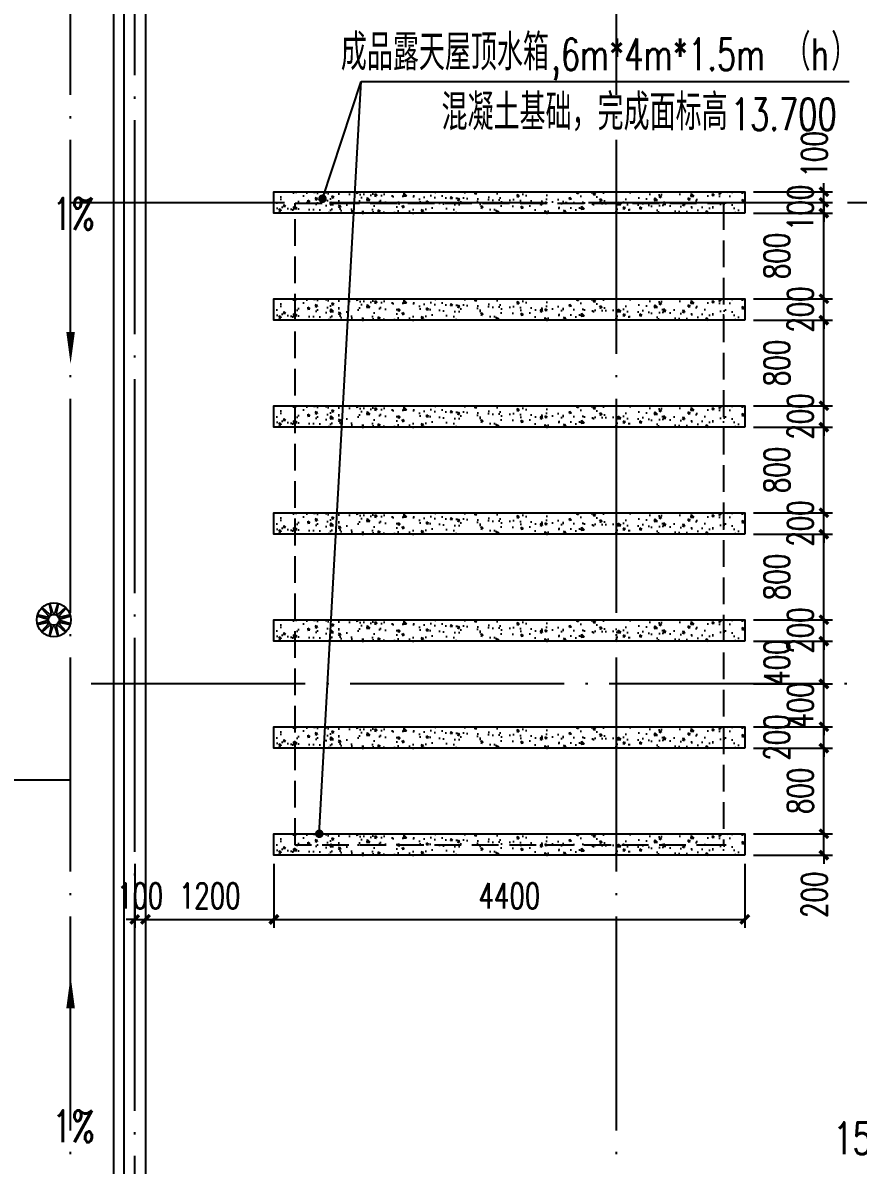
# Model space of a CAD drawing. Extents: x -1313754 to 847533, y 489853 to 941203.
# Drawn here: x 355100 to 362905, y 774223 to 784899 of the extents above; entities that cross this region are included whole.
import ezdxf

# ---------------------------------------------------------------- set-up
doc = ezdxf.new("R2010")
doc.units = 0
doc.header["$LTSCALE"] = 1000
doc.header["$MEASUREMENT"] = 0
doc.linetypes.add('DASH', pattern=[0.35, 0.25, -0.1])
doc.linetypes.add('DOTE', pattern=[2.42, 2, -0.2, 0.02, -0.2])
doc.layers.get('Defpoints').update_dxf_attribs({"color": 210})
for name, color, linetype in [('A-AXIS-DOTE', 14, 'DOTE'), ('A-AXIS-DP', 126, 'Continuous'), ('A-AXIS-SYMB', 3, 'Continuous'), ('A-HATCH-2', 251, 'Continuous'), ('A-LIN-V', 9, 'Continuous'), ('A-SFCE', 30, 'Continuous'), ('A-WINDOW', 140, 'Continuous'), ('AS-COLN', 6, 'Continuous'), ('AS-WALL', 40, 'Continuous'), ('AS-结构边线层', 200, 'Continuous'), ('DIM_SYMB', 3, 'Continuous'), ('PUB_TEXT', 7, 'Continuous'), ('虹吸雨水斗', 6, 'Continuous')]:
    doc.layers.add(name, color=color, linetype=linetype)
doc.layers.add('A-加建区域', color=47, linetype='Continuous', plot=False)
doc.styles.add('_TCH_DIM', font='SIMPLEX', dxfattribs={"bigfont": 'GBCBIG'})
doc.styles.add('_TCH_DIM_T3', font='SIMPLEX', dxfattribs={"width": 0.705882, "bigfont": 'GBCBIG'})
doc.dimstyles.new('_TCH_ARCH&&80', dxfattribs={"dimtxt": 238, "dimasz": 80, "dimexe": 80, "dimexo": 80, "dimgap": 101, "dimtad": 1, "dimdec": 0, "dimzin": 0, "dimdsep": 46, "dimtxsty": '_TCH_DIM_T3', "dimblk": 'ARCHTICK', "dimcen": 0.09, "dimclrt": 7, "dimazin": 2, "dimtfac": 1, "dimtdec": 0, "dimtix": 1, "dimtmove": 2, "dimatfit": 3, "dimfxl": 0, "dimtolj": 1, "dimtzin": 0, "dimarcsym": 0})

# ---------------------------------------------------------------- blocks, each defined once
blk = doc.blocks.new('_ArchTick')
at = {"color": 0, "linetype": 'ByBlock', "const_width": 0.4}
blk.add_lwpolyline([(-0.5, -0.5), (0.5, 0.5)], dxfattribs=at)
blk = doc.blocks.new('*D1617')
at = {"layer": 'A-AXIS-DP', "color": 0, "lineweight": -2}
for p, q in [((-138174, 777320), (-137435, 777320)), ((-137515, 777320), (-137515, 777400)), ((-137515, 777120), (-137515, 777320)), ((-138174, 777120), (-137435, 777120)), ((-137515, 777120), (-137515, 777040))]:
    blk.add_line(p, q, dxfattribs=at)
at = {"layer": 'Defpoints', "color": 0}
for p in [(-138254, 777320), (-137515, 777320), (-138254, 777120)]:
    blk.add_point(p, dxfattribs=at)
at = {"layer": 'A-AXIS-DP', "color": 0, "lineweight": -2, "xscale": 80, "yscale": 80, "zscale": 80}
for p, rotation in [((-137515, 777320), 270), ((-137515, 777120), 90)]:
    blk.add_blockref('_ArchTick', p, dxfattribs=dict(at, rotation=rotation))
at = {"layer": 'A-AXIS-DP', "color": 7, "insert": (-137605, 776750), "char_height": 238, "attachment_point": 5, "rotation": 90, "style": '_TCH_DIM_T3'}
blk.add_mtext('\\A1;200', dxfattribs=at)
blk = doc.blocks.new('*D1618')
at = {"layer": 'A-AXIS-DP', "color": 0, "lineweight": -2}
for p, q in [((-138174, 778120), (-137435, 778120)), ((-137515, 777320), (-137515, 778120)), ((-138174, 777320), (-137435, 777320))]:
    blk.add_line(p, q, dxfattribs=at)
at = {"layer": 'Defpoints', "color": 0}
for p in [(-138254, 778120), (-137515, 778120), (-138254, 777320)]:
    blk.add_point(p, dxfattribs=at)
at = {"layer": 'A-AXIS-DP', "color": 0, "lineweight": -2, "xscale": 80, "yscale": 80, "zscale": 80}
for p, rotation in [((-137515, 778120), 90), ((-137515, 777320), 270)]:
    blk.add_blockref('_ArchTick', p, dxfattribs=dict(at, rotation=rotation))
at = {"layer": 'A-AXIS-DP', "color": 7, "insert": (-137735, 777720), "char_height": 238, "attachment_point": 5, "rotation": 90, "style": '_TCH_DIM_T3'}
blk.add_mtext('\\A1;800', dxfattribs=at)
blk = doc.blocks.new('*D1619')
at = {"layer": 'A-AXIS-DP', "color": 0, "lineweight": -2}
for p, q in [((-137515, 778320), (-137515, 778400)), ((-138174, 778320), (-137435, 778320)), ((-137515, 778120), (-137515, 778320)), ((-138174, 778120), (-137435, 778120)), ((-137515, 778120), (-137515, 778040))]:
    blk.add_line(p, q, dxfattribs=at)
at = {"layer": 'Defpoints', "color": 0}
for p in [(-138254, 778320), (-137515, 778320), (-138254, 778120)]:
    blk.add_point(p, dxfattribs=at)
at = {"layer": 'A-AXIS-DP', "color": 0, "lineweight": -2, "xscale": 80, "yscale": 80, "zscale": 80}
for p, rotation in [((-137515, 778320), 270), ((-137515, 778120), 90)]:
    blk.add_blockref('_ArchTick', p, dxfattribs=dict(at, rotation=rotation))
at = {"layer": 'A-AXIS-DP', "color": 7, "insert": (-137955, 778220), "char_height": 238, "attachment_point": 5, "rotation": 90, "style": '_TCH_DIM_T3'}
blk.add_mtext('\\A1;200', dxfattribs=at)
blk = doc.blocks.new('*D1620')
at = {"layer": 'A-AXIS-DP', "color": 0, "lineweight": -2}
for p, q in [((-138174, 778720), (-137435, 778720)), ((-137515, 778720), (-137515, 778800)), ((-137515, 778320), (-137515, 778720)), ((-138174, 778320), (-137435, 778320)), ((-137515, 778320), (-137515, 778240))]:
    blk.add_line(p, q, dxfattribs=at)
at = {"layer": 'Defpoints', "color": 0}
for p in [(-138254, 778720), (-137515, 778720), (-138254, 778320)]:
    blk.add_point(p, dxfattribs=at)
at = {"layer": 'A-AXIS-DP', "color": 0, "lineweight": -2, "xscale": 80, "yscale": 80, "zscale": 80}
for p, rotation in [((-137515, 778720), 270), ((-137515, 778320), 90)]:
    blk.add_blockref('_ArchTick', p, dxfattribs=dict(at, rotation=rotation))
at = {"layer": 'A-AXIS-DP', "color": 7, "insert": (-137735, 778520), "char_height": 238, "attachment_point": 5, "rotation": 90, "style": '_TCH_DIM_T3'}
blk.add_mtext('\\A1;400', dxfattribs=at)
blk = doc.blocks.new('*D1621')
at = {"layer": 'A-AXIS-DP', "color": 0, "lineweight": -2}
for p, q in [((-138174, 779120), (-137435, 779120)), ((-137515, 778720), (-137515, 779120)), ((-138174, 778720), (-137435, 778720))]:
    blk.add_line(p, q, dxfattribs=at)
at = {"layer": 'Defpoints', "color": 0}
for p in [(-138254, 779120), (-137515, 779120), (-138254, 778720)]:
    blk.add_point(p, dxfattribs=at)
at = {"layer": 'A-AXIS-DP', "color": 0, "lineweight": -2, "xscale": 80, "yscale": 80, "zscale": 80}
for p, rotation in [((-137515, 779120), 90), ((-137515, 778720), 270)]:
    blk.add_blockref('_ArchTick', p, dxfattribs=dict(at, rotation=rotation))
at = {"layer": 'A-AXIS-DP', "color": 7, "insert": (-137955, 778920), "char_height": 238, "attachment_point": 5, "rotation": 90, "style": '_TCH_DIM_T3'}
blk.add_mtext('\\A1;400', dxfattribs=at)
blk = doc.blocks.new('*D1622')
at = {"layer": 'A-AXIS-DP', "color": 0, "lineweight": -2}
for p, q in [((-137515, 779320), (-137515, 779400)), ((-138174, 779320), (-137435, 779320)), ((-137515, 779120), (-137515, 779320)), ((-138174, 779120), (-137435, 779120)), ((-137515, 779120), (-137515, 779040))]:
    blk.add_line(p, q, dxfattribs=at)
at = {"layer": 'Defpoints', "color": 0}
for p in [(-138254, 779320), (-137515, 779320), (-138254, 779120)]:
    blk.add_point(p, dxfattribs=at)
at = {"layer": 'A-AXIS-DP', "color": 0, "lineweight": -2, "xscale": 80, "yscale": 80, "zscale": 80}
for p, rotation in [((-137515, 779320), 270), ((-137515, 779120), 90)]:
    blk.add_blockref('_ArchTick', p, dxfattribs=dict(at, rotation=rotation))
at = {"layer": 'A-AXIS-DP', "color": 7, "insert": (-137735, 779220), "char_height": 238, "attachment_point": 5, "rotation": 90, "style": '_TCH_DIM_T3'}
blk.add_mtext('\\A1;200', dxfattribs=at)
blk = doc.blocks.new('*D1623')
at = {"layer": 'A-AXIS-DP', "color": 0, "lineweight": -2}
for p, q in [((-138174, 780120), (-137435, 780120)), ((-137515, 779320), (-137515, 780120)), ((-138174, 779320), (-137435, 779320))]:
    blk.add_line(p, q, dxfattribs=at)
at = {"layer": 'Defpoints', "color": 0}
for p in [(-138254, 780120), (-137515, 780120), (-138254, 779320)]:
    blk.add_point(p, dxfattribs=at)
at = {"layer": 'A-AXIS-DP', "color": 0, "lineweight": -2, "xscale": 80, "yscale": 80, "zscale": 80}
for p, rotation in [((-137515, 780120), 90), ((-137515, 779320), 270)]:
    blk.add_blockref('_ArchTick', p, dxfattribs=dict(at, rotation=rotation))
at = {"layer": 'A-AXIS-DP', "color": 7, "insert": (-137955, 779720), "char_height": 238, "attachment_point": 5, "rotation": 90, "style": '_TCH_DIM_T3'}
blk.add_mtext('\\A1;800', dxfattribs=at)
blk = doc.blocks.new('*D1624')
at = {"layer": 'A-AXIS-DP', "color": 0, "lineweight": -2}
for p, q in [((-138174, 780320), (-137435, 780320)), ((-137515, 780320), (-137515, 780400)), ((-137515, 780120), (-137515, 780320)), ((-138174, 780120), (-137435, 780120)), ((-137515, 780120), (-137515, 780040))]:
    blk.add_line(p, q, dxfattribs=at)
at = {"layer": 'Defpoints', "color": 0}
for p in [(-138254, 780320), (-137515, 780320), (-138254, 780120)]:
    blk.add_point(p, dxfattribs=at)
at = {"layer": 'A-AXIS-DP', "color": 0, "lineweight": -2, "xscale": 80, "yscale": 80, "zscale": 80}
for p, rotation in [((-137515, 780320), 270), ((-137515, 780120), 90)]:
    blk.add_blockref('_ArchTick', p, dxfattribs=dict(at, rotation=rotation))
at = {"layer": 'A-AXIS-DP', "color": 7, "insert": (-137735, 780220), "char_height": 238, "attachment_point": 5, "rotation": 90, "style": '_TCH_DIM_T3'}
blk.add_mtext('\\A1;200', dxfattribs=at)
blk = doc.blocks.new('*D1625')
at = {"layer": 'A-AXIS-DP', "color": 0, "lineweight": -2}
for p, q in [((-138174, 781120), (-137435, 781120)), ((-137515, 780320), (-137515, 781120)), ((-138174, 780320), (-137435, 780320))]:
    blk.add_line(p, q, dxfattribs=at)
at = {"layer": 'Defpoints', "color": 0}
for p in [(-138254, 781120), (-137515, 781120), (-138254, 780320)]:
    blk.add_point(p, dxfattribs=at)
at = {"layer": 'A-AXIS-DP', "color": 0, "lineweight": -2, "xscale": 80, "yscale": 80, "zscale": 80}
for p, rotation in [((-137515, 781120), 90), ((-137515, 780320), 270)]:
    blk.add_blockref('_ArchTick', p, dxfattribs=dict(at, rotation=rotation))
at = {"layer": 'A-AXIS-DP', "color": 7, "insert": (-137955, 780720), "char_height": 238, "attachment_point": 5, "rotation": 90, "style": '_TCH_DIM_T3'}
blk.add_mtext('\\A1;800', dxfattribs=at)
blk = doc.blocks.new('*D1626')
at = {"layer": 'A-AXIS-DP', "color": 0, "lineweight": -2}
for p, q in [((-137515, 781320), (-137515, 781400)), ((-138174, 781320), (-137435, 781320)), ((-137515, 781120), (-137515, 781320)), ((-138174, 781120), (-137435, 781120)), ((-137515, 781120), (-137515, 781040))]:
    blk.add_line(p, q, dxfattribs=at)
at = {"layer": 'Defpoints', "color": 0}
for p in [(-138254, 781320), (-137515, 781320), (-138254, 781120)]:
    blk.add_point(p, dxfattribs=at)
at = {"layer": 'A-AXIS-DP', "color": 0, "lineweight": -2, "xscale": 80, "yscale": 80, "zscale": 80}
for p, rotation in [((-137515, 781320), 270), ((-137515, 781120), 90)]:
    blk.add_blockref('_ArchTick', p, dxfattribs=dict(at, rotation=rotation))
at = {"layer": 'A-AXIS-DP', "color": 7, "insert": (-137735, 781220), "char_height": 238, "attachment_point": 5, "rotation": 90, "style": '_TCH_DIM_T3'}
blk.add_mtext('\\A1;200', dxfattribs=at)
blk = doc.blocks.new('*D1627')
at = {"layer": 'A-AXIS-DP', "color": 0, "lineweight": -2}
for p, q in [((-138174, 782120), (-137435, 782120)), ((-137515, 781320), (-137515, 782120)), ((-138174, 781320), (-137435, 781320))]:
    blk.add_line(p, q, dxfattribs=at)
at = {"layer": 'Defpoints', "color": 0}
for p in [(-138254, 782120), (-137515, 782120), (-138254, 781320)]:
    blk.add_point(p, dxfattribs=at)
at = {"layer": 'A-AXIS-DP', "color": 0, "lineweight": -2, "xscale": 80, "yscale": 80, "zscale": 80}
for p, rotation in [((-137515, 782120), 90), ((-137515, 781320), 270)]:
    blk.add_blockref('_ArchTick', p, dxfattribs=dict(at, rotation=rotation))
at = {"layer": 'A-AXIS-DP', "color": 7, "insert": (-137955, 781720), "char_height": 238, "attachment_point": 5, "rotation": 90, "style": '_TCH_DIM_T3'}
blk.add_mtext('\\A1;800', dxfattribs=at)
blk = doc.blocks.new('*D1628')
at = {"layer": 'A-AXIS-DP', "color": 0, "lineweight": -2}
for p, q in [((-137515, 782320), (-137515, 782400)), ((-138174, 782320), (-137435, 782320)), ((-137515, 782120), (-137515, 782320)), ((-138174, 782120), (-137435, 782120)), ((-137515, 782120), (-137515, 782040))]:
    blk.add_line(p, q, dxfattribs=at)
at = {"layer": 'Defpoints', "color": 0}
for p in [(-138254, 782320), (-137515, 782320), (-138254, 782120)]:
    blk.add_point(p, dxfattribs=at)
at = {"layer": 'A-AXIS-DP', "color": 0, "lineweight": -2, "xscale": 80, "yscale": 80, "zscale": 80}
for p, rotation in [((-137515, 782320), 270), ((-137515, 782120), 90)]:
    blk.add_blockref('_ArchTick', p, dxfattribs=dict(at, rotation=rotation))
at = {"layer": 'A-AXIS-DP', "color": 7, "insert": (-137735, 782220), "char_height": 238, "attachment_point": 5, "rotation": 90, "style": '_TCH_DIM_T3'}
blk.add_mtext('\\A1;200', dxfattribs=at)
blk = doc.blocks.new('*D1629')
at = {"layer": 'A-AXIS-DP', "color": 0, "lineweight": -2}
for p, q in [((-138174, 783120), (-137435, 783120)), ((-137515, 782320), (-137515, 783120)), ((-138174, 782320), (-137435, 782320))]:
    blk.add_line(p, q, dxfattribs=at)
at = {"layer": 'Defpoints', "color": 0}
for p in [(-138254, 783120), (-137515, 783120), (-138254, 782320)]:
    blk.add_point(p, dxfattribs=at)
at = {"layer": 'A-AXIS-DP', "color": 0, "lineweight": -2, "xscale": 80, "yscale": 80, "zscale": 80}
for p, rotation in [((-137515, 783120), 90), ((-137515, 782320), 270)]:
    blk.add_blockref('_ArchTick', p, dxfattribs=dict(at, rotation=rotation))
at = {"layer": 'A-AXIS-DP', "color": 7, "insert": (-137955, 782720), "char_height": 238, "attachment_point": 5, "rotation": 90, "style": '_TCH_DIM_T3'}
blk.add_mtext('\\A1;800', dxfattribs=at)
blk = doc.blocks.new('*D1630')
at = {"layer": 'A-AXIS-DP', "color": 0, "lineweight": -2}
for p, q in [((-137515, 783220), (-137515, 783300)), ((-138174, 783220), (-137435, 783220)), ((-137515, 783120), (-137515, 783220)), ((-138174, 783120), (-137435, 783120)), ((-137515, 783120), (-137515, 783040))]:
    blk.add_line(p, q, dxfattribs=at)
at = {"layer": 'Defpoints', "color": 0}
for p in [(-138254, 783220), (-137515, 783220), (-138254, 783120)]:
    blk.add_point(p, dxfattribs=at)
at = {"layer": 'A-AXIS-DP', "color": 0, "lineweight": -2, "xscale": 80, "yscale": 80, "zscale": 80}
for p, rotation in [((-137515, 783220), 270), ((-137515, 783120), 90)]:
    blk.add_blockref('_ArchTick', p, dxfattribs=dict(at, rotation=rotation))
at = {"layer": 'A-AXIS-DP', "color": 7, "insert": (-137735, 783170), "char_height": 238, "attachment_point": 5, "rotation": 90, "style": '_TCH_DIM_T3'}
blk.add_mtext('\\A1;100', dxfattribs=at)
blk = doc.blocks.new('*D1631')
at = {"layer": 'A-AXIS-DP', "color": 0, "lineweight": -2}
for p, q in [((-137515, 783320), (-137515, 783400)), ((-138174, 783320), (-137435, 783320)), ((-137515, 783220), (-137515, 783320)), ((-138174, 783220), (-137435, 783220)), ((-137515, 783220), (-137515, 783140))]:
    blk.add_line(p, q, dxfattribs=at)
at = {"layer": 'Defpoints', "color": 0}
for p in [(-138254, 783320), (-137515, 783320), (-138254, 783220)]:
    blk.add_point(p, dxfattribs=at)
at = {"layer": 'A-AXIS-DP', "color": 0, "lineweight": -2, "xscale": 80, "yscale": 80, "zscale": 80}
for p, rotation in [((-137515, 783320), 270), ((-137515, 783220), 90)]:
    blk.add_blockref('_ArchTick', p, dxfattribs=dict(at, rotation=rotation))
at = {"layer": 'A-AXIS-DP', "color": 7, "insert": (-137605, 783670), "char_height": 238, "attachment_point": 5, "rotation": 90, "style": '_TCH_DIM_T3'}
blk.add_mtext('\\A1;100', dxfattribs=at)
blk = doc.blocks.new('*D1632')
at = {"layer": 'A-AXIS-DP', "color": 0, "lineweight": -2}
for p, q in [((-143954, 777040), (-143954, 776440)), ((-143854, 777040), (-143854, 776440)), ((-143954, 776520), (-144034, 776520)), ((-143954, 776520), (-143854, 776520)), ((-143854, 776520), (-143774, 776520))]:
    blk.add_line(p, q, dxfattribs=at)
at = {"layer": 'Defpoints', "color": 0}
for p in [(-143954, 777120), (-143854, 777120), (-143854, 776520)]:
    blk.add_point(p, dxfattribs=at)
at = {"layer": 'A-AXIS-DP', "color": 0, "lineweight": -2, "xscale": 80, "yscale": 80, "zscale": 80}
blk.add_blockref('_ArchTick', (-143954, 776520), dxfattribs=at)
at = {"layer": 'A-AXIS-DP', "color": 0, "lineweight": -2, "xscale": 80, "yscale": 80, "zscale": 80, "rotation": 180}
blk.add_blockref('_ArchTick', (-143854, 776520), dxfattribs=at)
at = {"layer": 'A-AXIS-DP', "color": 7, "insert": (-143904, 776740), "char_height": 238, "attachment_point": 5, "style": '_TCH_DIM_T3'}
blk.add_mtext('\\A1;100', dxfattribs=at)
blk = doc.blocks.new('*D1633')
at = {"layer": 'A-AXIS-DP', "color": 0, "lineweight": -2}
for p, q in [((-143854, 777040), (-143854, 776440)), ((-142654, 777040), (-142654, 776440)), ((-143854, 776520), (-142654, 776520))]:
    blk.add_line(p, q, dxfattribs=at)
at = {"layer": 'Defpoints', "color": 0}
for p in [(-143854, 777120), (-142654, 777120), (-142654, 776520)]:
    blk.add_point(p, dxfattribs=at)
at = {"layer": 'A-AXIS-DP', "color": 0, "lineweight": -2, "xscale": 80, "yscale": 80, "zscale": 80, "rotation": 180}
blk.add_blockref('_ArchTick', (-143854, 776520), dxfattribs=at)
at = {"layer": 'A-AXIS-DP', "color": 0, "lineweight": -2, "xscale": 80, "yscale": 80, "zscale": 80}
blk.add_blockref('_ArchTick', (-142654, 776520), dxfattribs=at)
at = {"layer": 'A-AXIS-DP', "color": 7, "insert": (-143254, 776740), "char_height": 238, "attachment_point": 5, "style": '_TCH_DIM_T3'}
blk.add_mtext('\\A1;1200', dxfattribs=at)
blk = doc.blocks.new('*D1634')
at = {"layer": 'A-AXIS-DP', "color": 0, "lineweight": -2}
for p, q in [((-142654, 777040), (-142654, 776440)), ((-138254, 777040), (-138254, 776440)), ((-142654, 776520), (-138254, 776520))]:
    blk.add_line(p, q, dxfattribs=at)
at = {"layer": 'Defpoints', "color": 0}
for p in [(-142654, 777120), (-138254, 777120), (-138254, 776520)]:
    blk.add_point(p, dxfattribs=at)
at = {"layer": 'A-AXIS-DP', "color": 0, "lineweight": -2, "xscale": 80, "yscale": 80, "zscale": 80, "rotation": 180}
blk.add_blockref('_ArchTick', (-142654, 776520), dxfattribs=at)
at = {"layer": 'A-AXIS-DP', "color": 0, "lineweight": -2, "xscale": 80, "yscale": 80, "zscale": 80}
blk.add_blockref('_ArchTick', (-138254, 776520), dxfattribs=at)
at = {"layer": 'A-AXIS-DP', "color": 7, "insert": (-140454, 776740), "char_height": 238, "attachment_point": 5, "style": '_TCH_DIM_T3'}
blk.add_mtext('\\A1;4400', dxfattribs=at)
blk = doc.blocks.new('43243')
at = {"layer": 'AS-结构边线层'}
blk.add_lwpolyline([(371646, 818320), (371646, 782920), (371346, 782920), (371346, 774520), (371646, 774520), (371646, 741420), (359546, 741420), (359546, 741720), (359446, 741720), (359446, 741920), (357146, 741920), (357146, 741720), (356846, 741720), (356846, 741420), (356046, 741420), (356046, 741420), (356046, 832020)], dxfattribs=at)
blk = doc.blocks.new('dote')
at = {"layer": 'A-AXIS-DOTE'}
for p, q in [((81382.2, -68993.9), (81382.2, 36662.3)), ((76282.2, -68993.9), (76282.2, 36606.4)), ((76882.2, -68810), (76882.2, 36400)), ((76282.2, -21600), (98661.5, -21600)), ((112355, -26100), (76282.2, -26100)), ((76282.2, -27000), (-41310, -27000))]:
    blk.add_line(p, q, dxfattribs=at)
blk = doc.blocks.new('“奔腾”虹吸雨水斗')
at = {"layer": '虹吸雨水斗', "lineweight": 25}
for p, q in [((946982, 86753), (947040, 86688)), ((947052, 86699), (946987, 86758)), ((947048, 86793), (947066, 86707)), ((947082, 86711), (947055, 86795)), ((947125, 86795), (947098, 86711)), ((947114, 86707), (947132, 86793)), ((947194, 86758), (947128, 86699)), ((947140, 86688), (947199, 86753)), ((946944, 86685), (947028, 86658)), ((947028, 86641), (946944, 86614)), ((947032, 86673), (946946, 86692)), ((946946, 86607), (947032, 86625)), ((947040, 86611), (946982, 86546)), ((947199, 86546), (947140, 86611)), ((947234, 86692), (947148, 86673)), ((947148, 86625), (947234, 86607)), ((947152, 86658), (947236, 86685)), ((947236, 86614), (947152, 86641)), ((946987, 86541), (947052, 86600)), ((947066, 86592), (947048, 86506)), ((947055, 86504), (947082, 86587)), ((947098, 86587), (947125, 86504)), ((947132, 86506), (947114, 86592)), ((947128, 86600), (947194, 86541))]:
    blk.add_line(p, q, dxfattribs=at)
for radius in [150, 47.6]:
    blk.add_circle((947090, 86649), radius, dxfattribs=at)
for centre, start, end in [((947090, 86715), 201.6382, 338.3675), ((947025, 86649), 291.6382, 68.3675), ((947034, 86682), 261.6382, 38.3675), ((947034, 86617), 321.6382, 98.3675), ((947057, 86706), 231.6382, 8.3675), ((947123, 86706), 171.6382, 308.3675), ((947147, 86682), 141.6382, 278.3675), ((947147, 86617), 81.6382, 218.3675), ((947155, 86649), 111.6382, 248.3675), ((947057, 86593), 351.6382, 128.3675), ((947090, 86584), 21.6382, 158.3675), ((947123, 86593), 51.6382, 188.3675)]:
    blk.add_arc(centre, 8.82, start, end, dxfattribs=at)
blk = doc.blocks.new('w4234233')
at = {"layer": 'A-AXIS-SYMB'}
for points in [[(355546, 826830, 0, 0, 0), (355546, 825680, 0, 80, 0), (355546, 825980, 0, 0, 0)], [(355546, 818810, 0, 0, 0), (355546, 819960, 0, 80, 0), (355546, 819660, 0, 0, 0)]]:
    blk.add_lwpolyline(points, format="xyseb", dxfattribs=at)
at = {"layer": 'PUB_TEXT', "style": '_TCH_DIM', "width": 0.705882}
for p in [(355376, 826935), (355376, 818407)]:
    blk.add_text('1%%%', height=297.5, dxfattribs=at).set_placement(p)
blk = doc.blocks.new('21321423')
at = {"layer": 'A-加建区域'}
blk.add_blockref('w4234233', (0, -43970), dxfattribs=at)
at = {"layer": '虹吸雨水斗', "xscale": 1.061320754715, "yscale": 1.061320754715, "zscale": 1.061320754715}
blk.add_blockref('“奔腾”虹吸雨水斗', (-649777, 687357), dxfattribs=at)
blk = doc.blocks.new('rrrrrrrrrrrrrrrrrrrrr')
at = {"layer": 'A-HATCH-2'}
h = blk.add_hatch(dxfattribs=at)
h.set_pattern_fill('混凝土', color=8, scale=30, angle=-90)
h.set_pattern_definition([(320, (89717.41, 333250.16), (-18.82564, -215.178055), [22.5, -247.5]), (265, (89717.41, 333250.16), (225.65764, 41.6254), [18, -198]), (10.4514, (89715.84, 333232.23), (206.83186, -173.552815), [19.12206, -210.34263]), (316.1842, (89777.4, 333250.16), (-49.6557, -320.17231), [33.75, -371.25]), (6.6356, (89773.27, 333223.48), (292.23536, -280.39881), [28.68309, -315.5139]), (261.1842, (89777.4, 333250.16), (292.23558, -280.39858), [27, -297]), (291, (89762.41, 333220.16), (-120.78567, -179.072116), [22.5, -247.5]), (236, (89762.41, 333220.16), (217.54501, -72.9946), [18, -198]), (341.4514, (89752.35, 333205.23), (96.75915, -252.06679), [19.12206, -210.34263]), (307.5, (89717.41, 333250.16), (99.868156, -3.647957), [0, -195.6, 0, -201, 0, -198.75]), (277.5, (89717.41, 333250.16), (118.323514, -78.920861), [0, -114.6, 0, -191.1, 0, -75.75]), (237.5, (89717.41, 333317.06), (-6.766462, -160.146731), [0, -75, 0, -234, 0, -310.5]), (227.5, (89717.41, 333347.06), (30.031495, -174.95585), [0, -97.5, 0, -155.4, 0, -220.5])])
h.paths.add_polyline_path([(-142654.2, 783320), (-142654.2, 783120), (-138254.2, 783120), (-138254.2, 783320)])
h = blk.add_hatch(dxfattribs=at)
h.set_pattern_fill('混凝土', color=8, scale=30, angle=-90)
h.set_pattern_definition([(320, (89717.41, 332250.16), (-18.82564, -215.178055), [22.5, -247.5]), (265, (89717.41, 332250.16), (225.65764, 41.6254), [18, -198]), (10.4514, (89715.84, 332232.23), (206.83186, -173.552815), [19.12206, -210.34263]), (316.1842, (89777.4, 332250.16), (-49.6557, -320.17231), [33.75, -371.25]), (6.6356, (89773.27, 332223.48), (292.23536, -280.39881), [28.68309, -315.5139]), (261.1842, (89777.4, 332250.16), (292.23558, -280.39858), [27, -297]), (291, (89762.41, 332220.16), (-120.78567, -179.072116), [22.5, -247.5]), (236, (89762.41, 332220.16), (217.54501, -72.9946), [18, -198]), (341.4514, (89752.35, 332205.23), (96.75915, -252.06679), [19.12206, -210.34263]), (307.5, (89717.41, 332250.16), (99.868156, -3.647957), [0, -195.6, 0, -201, 0, -198.75]), (277.5, (89717.41, 332250.16), (118.323514, -78.920861), [0, -114.6, 0, -191.1, 0, -75.75]), (237.5, (89717.41, 332317.06), (-6.766462, -160.146731), [0, -75, 0, -234, 0, -310.5]), (227.5, (89717.41, 332347.06), (30.031495, -174.95585), [0, -97.5, 0, -155.4, 0, -220.5])])
h.paths.add_polyline_path([(-142654.2, 782320), (-142654.2, 782120), (-138254.2, 782120), (-138254.2, 782320)])
h = blk.add_hatch(dxfattribs=at)
h.set_pattern_fill('混凝土', color=8, scale=30, angle=-90)
h.set_pattern_definition([(320, (89717.41, 331250.16), (-18.82564, -215.178055), [22.5, -247.5]), (265, (89717.41, 331250.16), (225.65764, 41.6254), [18, -198]), (10.4514, (89715.84, 331232.23), (206.83186, -173.552815), [19.12206, -210.34263]), (316.1842, (89777.4, 331250.16), (-49.6557, -320.17231), [33.75, -371.25]), (6.6356, (89773.27, 331223.48), (292.23536, -280.39881), [28.68309, -315.5139]), (261.1842, (89777.4, 331250.16), (292.23558, -280.39858), [27, -297]), (291, (89762.41, 331220.16), (-120.78567, -179.072116), [22.5, -247.5]), (236, (89762.41, 331220.16), (217.54501, -72.9946), [18, -198]), (341.4514, (89752.35, 331205.23), (96.75915, -252.06679), [19.12206, -210.34263]), (307.5, (89717.41, 331250.16), (99.868156, -3.647957), [0, -195.6, 0, -201, 0, -198.75]), (277.5, (89717.41, 331250.16), (118.323514, -78.920861), [0, -114.6, 0, -191.1, 0, -75.75]), (237.5, (89717.41, 331317.06), (-6.766462, -160.146731), [0, -75, 0, -234, 0, -310.5]), (227.5, (89717.41, 331347.06), (30.031495, -174.95585), [0, -97.5, 0, -155.4, 0, -220.5])])
h.paths.add_polyline_path([(-142654.2, 781320), (-142654.2, 781120), (-138254.2, 781120), (-138254.2, 781320)])
h = blk.add_hatch(dxfattribs=at)
h.set_pattern_fill('混凝土', color=8, scale=30, angle=-90)
h.set_pattern_definition([(320, (89717.41, 330250.16), (-18.82564, -215.178055), [22.5, -247.5]), (265, (89717.41, 330250.16), (225.65764, 41.6254), [18, -198]), (10.4514, (89715.84, 330232.23), (206.83186, -173.552815), [19.12206, -210.34263]), (316.1842, (89777.4, 330250.16), (-49.6557, -320.17231), [33.75, -371.25]), (6.6356, (89773.27, 330223.48), (292.23536, -280.39881), [28.68309, -315.5139]), (261.1842, (89777.4, 330250.16), (292.23558, -280.39858), [27, -297]), (291, (89762.41, 330220.16), (-120.78567, -179.072116), [22.5, -247.5]), (236, (89762.41, 330220.16), (217.54501, -72.9946), [18, -198]), (341.4514, (89752.35, 330205.23), (96.75915, -252.06679), [19.12206, -210.34263]), (307.5, (89717.41, 330250.16), (99.868156, -3.647957), [0, -195.6, 0, -201, 0, -198.75]), (277.5, (89717.41, 330250.16), (118.323514, -78.920861), [0, -114.6, 0, -191.1, 0, -75.75]), (237.5, (89717.41, 330317.06), (-6.766462, -160.146731), [0, -75, 0, -234, 0, -310.5]), (227.5, (89717.41, 330347.06), (30.031495, -174.95585), [0, -97.5, 0, -155.4, 0, -220.5])])
h.paths.add_polyline_path([(-142654.2, 780320), (-142654.2, 780120), (-138254.2, 780120), (-138254.2, 780320)])
h = blk.add_hatch(dxfattribs=at)
h.set_pattern_fill('混凝土', color=8, scale=30, angle=-90)
h.set_pattern_definition([(320, (89717.41, 329250.16), (-18.82564, -215.178055), [22.5, -247.5]), (265, (89717.41, 329250.16), (225.65764, 41.6254), [18, -198]), (10.4514, (89715.84, 329232.23), (206.83186, -173.552815), [19.12206, -210.34263]), (316.1842, (89777.4, 329250.16), (-49.6557, -320.17231), [33.75, -371.25]), (6.6356, (89773.27, 329223.48), (292.23536, -280.39881), [28.68309, -315.5139]), (261.1842, (89777.4, 329250.16), (292.23558, -280.39858), [27, -297]), (291, (89762.41, 329220.16), (-120.78567, -179.072116), [22.5, -247.5]), (236, (89762.41, 329220.16), (217.54501, -72.9946), [18, -198]), (341.4514, (89752.35, 329205.23), (96.75915, -252.06679), [19.12206, -210.34263]), (307.5, (89717.41, 329250.16), (99.868156, -3.647957), [0, -195.6, 0, -201, 0, -198.75]), (277.5, (89717.41, 329250.16), (118.323514, -78.920861), [0, -114.6, 0, -191.1, 0, -75.75]), (237.5, (89717.41, 329317.06), (-6.766462, -160.146731), [0, -75, 0, -234, 0, -310.5]), (227.5, (89717.41, 329347.06), (30.031495, -174.95585), [0, -97.5, 0, -155.4, 0, -220.5])])
h.paths.add_polyline_path([(-142654.2, 779320), (-142654.2, 779120), (-138254.2, 779120), (-138254.2, 779320)])
h = blk.add_hatch(dxfattribs=at)
h.set_pattern_fill('混凝土', color=8, scale=30, angle=-90)
h.set_pattern_definition([(320, (89717.41, 328250.16), (-18.82564, -215.178055), [22.5, -247.5]), (265, (89717.41, 328250.16), (225.65764, 41.6254), [18, -198]), (10.4514, (89715.84, 328232.23), (206.83186, -173.552815), [19.12206, -210.34263]), (316.1842, (89777.4, 328250.16), (-49.6557, -320.17231), [33.75, -371.25]), (6.6356, (89773.27, 328223.48), (292.23536, -280.39881), [28.68309, -315.5139]), (261.1842, (89777.4, 328250.16), (292.23558, -280.39858), [27, -297]), (291, (89762.41, 328220.16), (-120.78567, -179.072116), [22.5, -247.5]), (236, (89762.41, 328220.16), (217.54501, -72.9946), [18, -198]), (341.4514, (89752.35, 328205.23), (96.75915, -252.06679), [19.12206, -210.34263]), (307.5, (89717.41, 328250.16), (99.868156, -3.647957), [0, -195.6, 0, -201, 0, -198.75]), (277.5, (89717.41, 328250.16), (118.323514, -78.920861), [0, -114.6, 0, -191.1, 0, -75.75]), (237.5, (89717.41, 328317.06), (-6.766462, -160.146731), [0, -75, 0, -234, 0, -310.5]), (227.5, (89717.41, 328347.06), (30.031495, -174.95585), [0, -97.5, 0, -155.4, 0, -220.5])])
h.paths.add_polyline_path([(-142654.2, 778320), (-142654.2, 778120), (-138254.2, 778120), (-138254.2, 778320)])
h = blk.add_hatch(dxfattribs=at)
h.set_pattern_fill('混凝土', color=8, scale=30, angle=-90)
h.set_pattern_definition([(320, (89717.41, 327250.16), (-18.82564, -215.178055), [22.5, -247.5]), (265, (89717.41, 327250.16), (225.65764, 41.6254), [18, -198]), (10.4514, (89715.84, 327232.23), (206.83186, -173.552815), [19.12206, -210.34263]), (316.1842, (89777.4, 327250.16), (-49.6557, -320.17231), [33.75, -371.25]), (6.6356, (89773.27, 327223.48), (292.23536, -280.39881), [28.68309, -315.5139]), (261.1842, (89777.4, 327250.16), (292.23558, -280.39858), [27, -297]), (291, (89762.41, 327220.16), (-120.78567, -179.072116), [22.5, -247.5]), (236, (89762.41, 327220.16), (217.54501, -72.9946), [18, -198]), (341.4514, (89752.35, 327205.23), (96.75915, -252.06679), [19.12206, -210.34263]), (307.5, (89717.41, 327250.16), (99.868156, -3.647957), [0, -195.6, 0, -201, 0, -198.75]), (277.5, (89717.41, 327250.16), (118.323514, -78.920861), [0, -114.6, 0, -191.1, 0, -75.75]), (237.5, (89717.41, 327317.06), (-6.766462, -160.146731), [0, -75, 0, -234, 0, -310.5]), (227.5, (89717.41, 327347.06), (30.031495, -174.95585), [0, -97.5, 0, -155.4, 0, -220.5])])
h.paths.add_polyline_path([(-142654.2, 777320), (-142654.2, 777120), (-138254.2, 777120), (-138254.2, 777320)])
at = {"layer": 'A-LIN-V', "linetype": 'DASH'}
blk.add_lwpolyline([(-142454.2, 783215), (-138454.2, 783215), (-138454.2, 777215), (-142454.2, 777215)], close=True, dxfattribs=at)
at = {"layer": 'A-SFCE'}
for points in [[(-144154.2, 832220), (-144154.2, 741520)], [(-140654.2, 741920), (-140654.2, 744370), (-142954.2, 744370), (-142954.2, 741720), (-143254.2, 741720), (-143254.2, 741720), (-144054.2, 741720), (-144054.2, 832020)], [(-143854.2, 791020), (-143854.2, 751220)]]:
    blk.add_lwpolyline(points, dxfattribs=at)
at = {"layer": 'AS-COLN'}
for points in [[(-138254.2, 783120), (-142654.2, 783120), (-142654.2, 783320), (-138254.2, 783320)], [(-138254.2, 782120), (-142654.2, 782120), (-142654.2, 782320), (-138254.2, 782320)], [(-138254.2, 781120), (-142654.2, 781120), (-142654.2, 781320), (-138254.2, 781320)], [(-138254.2, 780120), (-142654.2, 780120), (-142654.2, 780320), (-138254.2, 780320)], [(-138254.2, 779120), (-142654.2, 779120), (-142654.2, 779320), (-138254.2, 779320)], [(-138254.2, 778120), (-142654.2, 778120), (-142654.2, 778320), (-138254.2, 778320)], [(-138254.2, 777120), (-142654.2, 777120), (-142654.2, 777320), (-138254.2, 777320)]]:
    blk.add_lwpolyline(points, close=True, dxfattribs=at)
at = {"layer": 'DIM_SYMB'}
for p, q in [((-142230, 777320), (-141840, 784350)), ((-142200, 783255), (-141840, 784350)), ((-141840, 784350), (-137280, 784350))]:
    blk.add_line(p, q, dxfattribs=at)
at = {"layer": 'DIM_SYMB', "const_width": 40}
for points in [[(-142206.2, 783236, 1), (-142193.8, 783274, 1)], [(-142231.1, 777300, 1), (-142228.9, 777340, 1)]]:
    blk.add_lwpolyline(points, format="xyb", close=True, dxfattribs=at)
at = {"layer": 'PUB_TEXT', "style": '_TCH_DIM'}
for s, height, p in [('成品露天屋顶水箱', 337.59, (-142028.9, 784455)), ('（', 337.6, (-137883, 784455)), ('）', 337.6, (-137447.2, 784455)), ('混凝土基础，完成面标高', 337.589, (-141088.2, 783895))]:
    blk.add_text(s, height=height, dxfattribs=at).set_placement(p)
at = {"layer": 'PUB_TEXT', "style": '_TCH_DIM', "width": 0.705882}
for s, p in [(',6m*4m*1.5m', (-140063, 784455)), ('h', (-137637.2, 784455)), ('13.700', (-138385, 783895)), ('15.550', (-137425.5, 774325))]:
    blk.add_text(s, height=297.5, dxfattribs=at).set_placement(p)
at = {"layer": 'A-AXIS-DP'}
for base, p1, p2, picture, middle in [((-137514.8, 783320), (-138254.2, 783220), (-138254.2, 783320), '*D1631', (-137605, 783670)), ((-137514.8, 783120), (-138254.2, 782320), (-138254.2, 783120), '*D1629', (-137955, 782720)), ((-137514.8, 782120), (-138254.2, 781320), (-138254.2, 782120), '*D1627', (-137955, 781720)), ((-137514.8, 781120), (-138254.2, 780320), (-138254.2, 781120), '*D1625', (-137955, 780720)), ((-137514.8, 780120), (-138254.2, 779320), (-138254.2, 780120), '*D1623', (-137955, 779720)), ((-137514.8, 779120), (-138254.2, 778720), (-138254.2, 779120), '*D1621', (-137955, 778920)), ((-137514.8, 778320), (-138254.2, 778120), (-138254.2, 778320), '*D1619', (-137955, 778220)), ((-137514.8, 777320), (-138254.2, 777120), (-138254.2, 777320), '*D1617', (-137605, 776750))]:
    dim = blk.add_linear_dim(base=base, p1=p1, p2=p2, angle=90, dimstyle='_TCH_ARCH&&80', dxfattribs=at)
    dim.commit()
    dim.dimension.update_dxf_attribs({"geometry": picture, "text_midpoint": middle, "dimtype": 161})
for p1, p2, distance, picture, middle in [((-138254.2, 783120), (-138254.2, 783220), -739.3, '*D1630', (-137734.8, 783170)), ((-138254.2, 782120), (-138254.2, 782320), -739.3, '*D1628', (-137734.8, 782220)), ((-138254.2, 781120), (-138254.2, 781320), -739.3, '*D1626', (-137734.8, 781220)), ((-138254.2, 780120), (-138254.2, 780320), -739.3, '*D1624', (-137734.8, 780220)), ((-138254.2, 779120), (-138254.2, 779320), -739.3, '*D1622', (-137734.8, 779220)), ((-138254.2, 778320), (-138254.2, 778720), -739.3, '*D1620', (-137734.8, 778520)), ((-138254.2, 777320), (-138254.2, 778120), -739.3, '*D1618', (-137734.8, 777720)), ((-143954.2, 777120), (-143854.2, 777120), -600, '*D1632', (-143904.2, 776740)), ((-143854.2, 777120), (-142654.2, 777120), -600, '*D1633', (-143254.2, 776740)), ((-142654.2, 777120), (-138254.2, 777120), -600, '*D1634', (-140454.2, 776740))]:
    dim = blk.add_aligned_dim(p1=p1, p2=p2, distance=distance, dimstyle='_TCH_ARCH&&80', dxfattribs=at)
    dim.commit()
    dim.dimension.update_dxf_attribs({"geometry": picture, "text_midpoint": middle})

msp = doc.modelspace()

# ---------------------------------------------------------------- block references
msp.add_blockref('rrrrrrrrrrrrrrrrrrrrr', (500100, 0))
at = {"layer": 'A-WINDOW'}
msp.add_blockref('43243', (0, 0), dxfattribs=at)
at = {"layer": 'AS-WALL'}
msp.add_blockref('dote', (279263.6, 804820), dxfattribs=at)
at = {"layer": '虹吸雨水斗', "linetype": 'Continuous'}
msp.add_blockref('21321423', (0, 0), dxfattribs=at)

doc.saveas('drawing.dxf')
